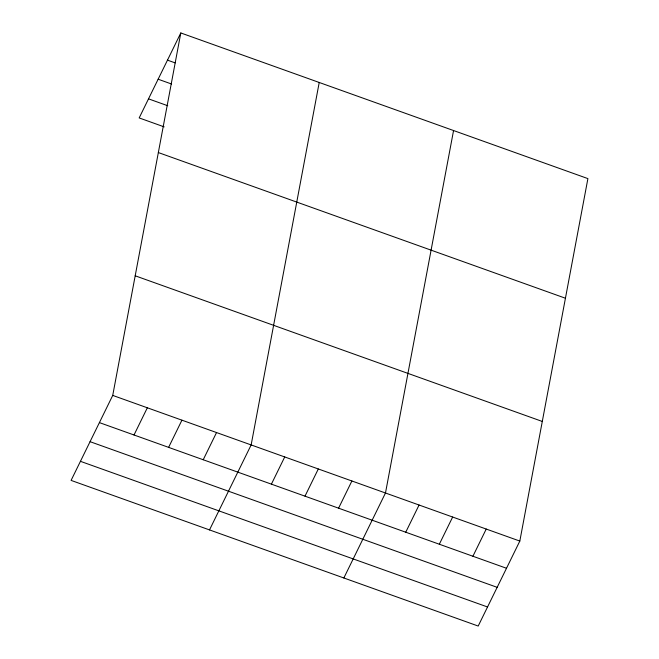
<?xml version="1.0" encoding="UTF-8"?>
<svg xmlns="http://www.w3.org/2000/svg" width="659" height="659" viewBox="0 0 659 659"><rect width="100%" height="100%" fill="white"/><g stroke="black" fill="none" stroke-linecap="round" stroke-linejoin="round"><path stroke-width="0.99" d="M112.73 395.408L180.805 32.95L587.902 178.605L519.827 541.072L478.195 626.05L71.098 480.395L112.73 395.408L519.827 541.072M319.22 82.474L251.145 444.932L209.513 529.918M453.557 130.54L385.482 492.998L343.85 577.984M180.805 32.95L139.173 117.928L164.165 126.874M134.016 434.989L147.336 407.789M168.613 447.362L181.933 420.17M203.219 459.743L216.539 432.551M271.409 484.143L284.729 456.951M304.993 496.161L318.313 468.969M338.578 508.18L351.898 480.988M405.746 532.208L419.066 505.016M439.331 544.227L452.651 517.035M472.915 556.245L486.235 529.053M167.485 60.142L175.179 62.893M158.144 79.212L171.604 84.031M148.522 98.858L167.74 105.737M158.341 152.558L565.438 298.222M135.194 275.8L542.291 421.455M99.41 422.608L506.499 568.264M90.069 441.678L497.158 587.334M80.439 461.325L487.536 606.98"/></g></svg>
